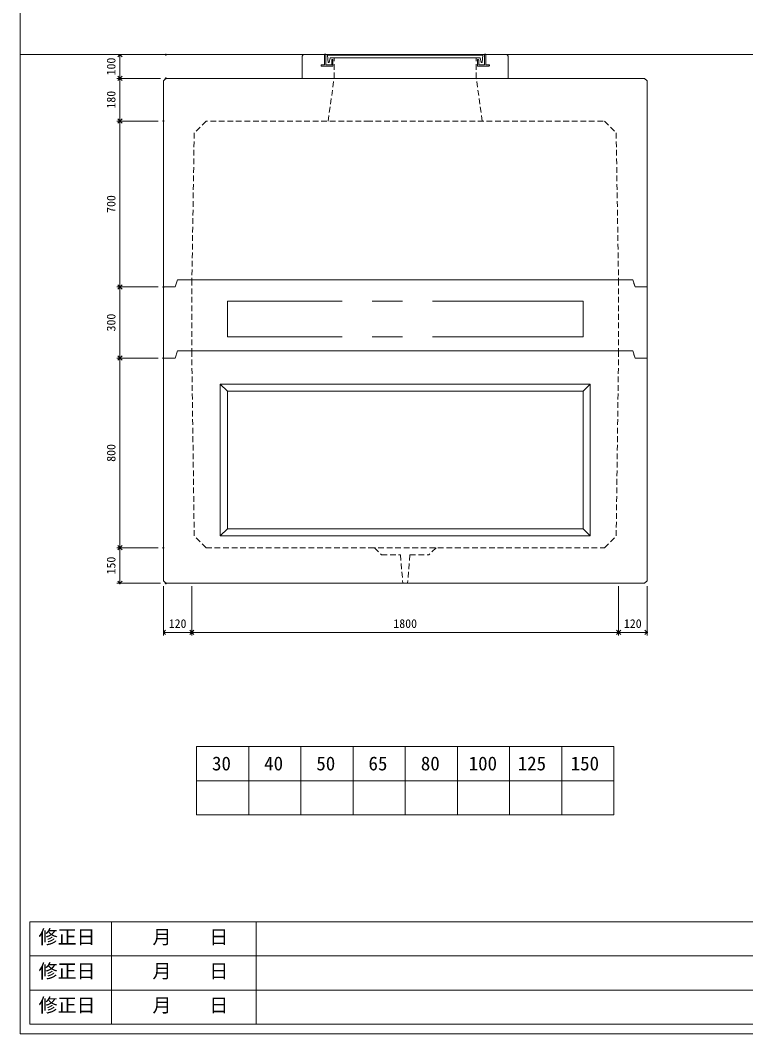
# Model space of a CAD drawing. Units: millimetres, scale not verified. Extents: x -9756 to 9756, y -4614 to 4614.
# Drawn here: x -2485 to 575, y -3936 to 339 of the extents above; entities that cross this region are included whole.
import ezdxf
from ezdxf.enums import TextEntityAlignment as Align

# ---------------------------------------------------------------- set-up
doc = ezdxf.new("R2010")
doc.units = ezdxf.units.MM
doc.header["$LTSCALE"] = 20
doc.header["$PDMODE"] = 32
doc.header["$PDSIZE"] = 4
doc.linetypes.add('DASHED1', pattern=[1.8, 1.2, -0.6])
doc.linetypes.add('USER2', pattern=[50.8, 31.75, -6.35, 6.35, -6.35])
for name, color, linetype, lineweight in [('0-1_Defpoints', 7, 'DASHED1', 5), ('0-2_waku', 7, 'Continuous', 18), ('0-3_gaikei', 7, 'Continuous', 18), ('0-4_kakure', 7, 'DASHED1', 5), ('0-5_sunpou', 7, 'Continuous', 5), ('0-8_uchigawa', 6, 'Continuous', 18), ('0-A_futa', 3, 'Continuous', 18), ('0-B_GL', 4, 'Continuous', 18), ('0-D_文字１', 7, 'Continuous', 18), ('1-2_uchigawa2', 6, 'USER2', 18)]:
    doc.layers.add(name, color=color, linetype=linetype, lineweight=lineweight)
doc.styles.add('ＭＳ ゴシック', font='')
doc.styles.get('ＭＳ ゴシック').set_extended_font_data('MS Gothic')

# ---------------------------------------------------------------- blocks, each defined once
blk = doc.blocks.new('_Open90')
at = {"layer": '0-5_sunpou'}
blk.add_line((0, 0), (-1, 0), dxfattribs=at)
blk.add_lwpolyline([(-0.5, 0.5), (0, 0), (-0.5, -0.5)], dxfattribs=at)
blk = doc.blocks.new('D90')
at = {"layer": '0-1_Defpoints'}
for p in [(4048.18, 3988.65), (3854.85, 3888.65), (4048.18, 3888.65)]:
    blk.add_point(p, dxfattribs=at)
at = {"layer": '0-5_sunpou'}
for p, q in [((4026.18, 3988.65), (3841.85, 3988.65)), ((3854.85, 3970.65), (3854.85, 3906.65)), ((4026.18, 3888.65), (3841.85, 3888.65))]:
    blk.add_line(p, q, dxfattribs=at)
at = {"layer": '0-5_sunpou', "xscale": 18, "yscale": 18}
for p, rotation in [((3854.85, 3988.65), 90), ((3854.85, 3888.65), 270)]:
    blk.add_blockref('_Open90', p, dxfattribs=dict(at, rotation=rotation))
at = {"layer": '0-5_sunpou', "style": 'ＭＳ ゴシック'}
blk.add_text('100', height=36.66, rotation=90, dxfattribs=at).set_placement((3846.85, 3901.15), align=Align.BOTTOM_LEFT)
blk = doc.blocks.new('D91')
at = {"layer": '0-1_Defpoints'}
for p in [(4048.18, 3888.65), (3854.85, 3708.65), (4038.18, 3708.65)]:
    blk.add_point(p, dxfattribs=at)
at = {"layer": '0-5_sunpou'}
for p, q in [((4026.18, 3888.65), (3841.85, 3888.65)), ((3854.85, 3870.65), (3854.85, 3726.65)), ((4016.18, 3708.65), (3841.85, 3708.65))]:
    blk.add_line(p, q, dxfattribs=at)
at = {"layer": '0-5_sunpou', "xscale": 18, "yscale": 18}
for p, rotation in [((3854.85, 3888.65), 90), ((3854.85, 3708.65), 270)]:
    blk.add_blockref('_Open90', p, dxfattribs=dict(at, rotation=rotation))
at = {"layer": '0-5_sunpou', "style": 'ＭＳ ゴシック'}
blk.add_text('180', height=36.66, rotation=90, dxfattribs=at).set_placement((3846.85, 3761.15), align=Align.BOTTOM_LEFT)
blk = doc.blocks.new('D92')
at = {"layer": '0-1_Defpoints'}
for p in [(4038.18, 3708.65), (3854.85, 3008.65), (4038.18, 3008.65)]:
    blk.add_point(p, dxfattribs=at)
at = {"layer": '0-5_sunpou'}
for p, q in [((4016.18, 3708.65), (3841.85, 3708.65)), ((3854.85, 3690.65), (3854.85, 3026.65)), ((4016.18, 3008.65), (3841.85, 3008.65))]:
    blk.add_line(p, q, dxfattribs=at)
at = {"layer": '0-5_sunpou', "xscale": 18, "yscale": 18}
for p, rotation in [((3854.85, 3708.65), 90), ((3854.85, 3008.65), 270)]:
    blk.add_blockref('_Open90', p, dxfattribs=dict(at, rotation=rotation))
at = {"layer": '0-5_sunpou', "style": 'ＭＳ ゴシック'}
blk.add_text('700', height=36.66, rotation=90, dxfattribs=at).set_placement((3846.85, 3321.15), align=Align.BOTTOM_LEFT)
blk = doc.blocks.new('D93')
at = {"layer": '0-1_Defpoints'}
for p in [(4038.18, 2708.65), (3854.85, 1908.65), (4038.18, 1908.65)]:
    blk.add_point(p, dxfattribs=at)
at = {"layer": '0-5_sunpou'}
for p, q in [((4016.18, 2708.65), (3841.85, 2708.65)), ((3854.85, 2690.65), (3854.85, 1926.65)), ((4016.18, 1908.65), (3841.85, 1908.65))]:
    blk.add_line(p, q, dxfattribs=at)
at = {"layer": '0-5_sunpou', "xscale": 18, "yscale": 18}
for p, rotation in [((3854.85, 2708.65), 90), ((3854.85, 1908.65), 270)]:
    blk.add_blockref('_Open90', p, dxfattribs=dict(at, rotation=rotation))
at = {"layer": '0-5_sunpou', "style": 'ＭＳ ゴシック'}
blk.add_text('800', height=36.66, rotation=90, dxfattribs=at).set_placement((3846.85, 2271.15), align=Align.BOTTOM_LEFT)
blk = doc.blocks.new('D94')
at = {"layer": '0-1_Defpoints'}
for p in [(4038.18, 1908.65), (3854.85, 1758.65), (4048.18, 1758.65)]:
    blk.add_point(p, dxfattribs=at)
at = {"layer": '0-5_sunpou'}
for p, q in [((4016.18, 1908.65), (3841.85, 1908.65)), ((3854.85, 1890.65), (3854.85, 1776.65)), ((4026.18, 1758.65), (3841.85, 1758.65))]:
    blk.add_line(p, q, dxfattribs=at)
at = {"layer": '0-5_sunpou', "xscale": 18, "yscale": 18}
for p, rotation in [((3854.85, 1908.65), 90), ((3854.85, 1758.65), 270)]:
    blk.add_blockref('_Open90', p, dxfattribs=dict(at, rotation=rotation))
at = {"layer": '0-5_sunpou', "style": 'ＭＳ ゴシック'}
blk.add_text('150', height=36.66, rotation=90, dxfattribs=at).set_placement((3846.85, 1796.15), align=Align.BOTTOM_LEFT)
blk = doc.blocks.new('D95')
at = {"layer": '0-1_Defpoints'}
for p in [(4038.18, 3008.65), (3854.85, 2708.65), (4038.18, 2708.65)]:
    blk.add_point(p, dxfattribs=at)
at = {"layer": '0-5_sunpou'}
for p, q in [((4016.18, 3008.65), (3841.85, 3008.65)), ((3854.85, 2990.65), (3854.85, 2726.65)), ((4016.18, 2708.65), (3841.85, 2708.65))]:
    blk.add_line(p, q, dxfattribs=at)
at = {"layer": '0-5_sunpou', "xscale": 18, "yscale": 18}
for p, rotation in [((3854.85, 3008.65), 90), ((3854.85, 2708.65), 270)]:
    blk.add_blockref('_Open90', p, dxfattribs=dict(at, rotation=rotation))
at = {"layer": '0-5_sunpou', "style": 'ＭＳ ゴシック'}
blk.add_text('300', height=36.66, rotation=90, dxfattribs=at).set_placement((3846.85, 2821.15), align=Align.BOTTOM_LEFT)
blk = doc.blocks.new('_Open90_44')
at = {"layer": '0-5_sunpou'}
blk.add_line((0, 0), (-1, 0), dxfattribs=at)
blk.add_lwpolyline([(-0.5, 0.5), (0, 0), (-0.5, -0.5)], dxfattribs=at)
blk = doc.blocks.new('120')
at = {"layer": '0-5_sunpou'}
for p, q in [((-80, 163.97), (-80, -44.26)), ((40, 163.97), (40, -44.26)), ((40, 163.97), (40, -44.26)), ((-62, -31.26), (22, -31.26))]:
    blk.add_line(p, q, dxfattribs=at)
blk.add_point((40, -31.26), dxfattribs=at)
at = {"layer": '0-5_sunpou', "xscale": 18, "yscale": 18, "rotation": 180}
blk.add_blockref('_Open90_44', (-80, -31.26), dxfattribs=at)
at = {"layer": '0-5_sunpou', "xscale": 18, "yscale": 18}
blk.add_blockref('_Open90_44', (40, -31.26), dxfattribs=at)
at = {"layer": '0-5_sunpou', "style": 'ＭＳ ゴシック'}
blk.add_text('120', height=36.66, dxfattribs=at).set_placement((-57.5, -23.26), align=Align.BOTTOM_LEFT)
blk = doc.blocks.new('180')
at = {"layer": '0-5_sunpou'}
for p, q in [((450, 171.45), (450, -36.78)), ((450, 171.45), (450, -36.78)), ((-1332, -23.78), (432, -23.78))]:
    blk.add_line(p, q, dxfattribs=at)
blk.add_point((450, -23.78), dxfattribs=at)
at = {"layer": '0-5_sunpou', "xscale": 18, "yscale": 18, "rotation": 180}
blk.add_blockref('_Open90_44', (-1350, -23.78), dxfattribs=at)
at = {"layer": '0-5_sunpou', "xscale": 18, "yscale": 18}
blk.add_blockref('_Open90_44', (450, -23.78), dxfattribs=at)
at = {"layer": '0-5_sunpou', "style": 'ＭＳ ゴシック'}
blk.add_text('1800', height=36.66, dxfattribs=at).set_placement((-500, -15.78), align=Align.BOTTOM_LEFT)
blk = doc.blocks.new('120120')
at = {"layer": '0-5_sunpou'}
for p, q in [((40, 178.71), (40, -29.52)), ((-62, -16.52), (22, -16.52))]:
    blk.add_line(p, q, dxfattribs=at)
blk.add_point((40, -16.52), dxfattribs=at)
at = {"layer": '0-5_sunpou', "xscale": 18, "yscale": 18, "rotation": 180}
blk.add_blockref('_Open90_44', (-80, -16.52), dxfattribs=at)
at = {"layer": '0-5_sunpou', "xscale": 18, "yscale": 18}
blk.add_blockref('_Open90_44', (40, -16.52), dxfattribs=at)
at = {"layer": '0-5_sunpou', "style": 'ＭＳ ゴシック'}
blk.add_text('120', height=36.66, dxfattribs=at).set_placement((-57.5, -8.52), align=Align.BOTTOM_LEFT)

msp = doc.modelspace()

# ---------------------------------------------------------------- linework, layer by layer
at = {"layer": '0-1_Defpoints'}
for p, q in [((-991.12, -1886.21), (-961.12, -1916.21)), ((-961.12, -1916.21), (-881.12, -1916.21)), ((-881.12, -1916.21), (-871.12, -2036.21)), ((-841.12, -1916.21), (-851.12, -2036.21)), ((-841.12, -1916.21), (-761.12, -1916.21)), ((-731.12, -1886.21), (-761.12, -1916.21))]:
    msp.add_line(p, q, dxfattribs=at)
at = {"layer": '0-2_waku'}
for p, q in [((-2484.87, 4613.79), (-2484.87, -3936.21)), ((-1741.12, -2725.21), (-1741.12, -3013.21)), ((-1741.12, -2725.21), (-1741.12, -3013.21)), ((-1741.12, -2725.21), (-1741.12, -3013.21)), ((-1741.12, -2725.21), (-1741.12, -3013.21)), ((-1741.12, -2725.21), (18.88, -2725.21)), ((-1521.12, -2725.21), (-1521.12, -3013.21)), ((-1301.12, -2725.21), (-1301.12, -3013.21)), ((-1301.12, -2725.21), (-1301.12, -3013.21)), ((-1081.12, -2725.21), (-1081.12, -3013.21)), ((-861.12, -2725.21), (-861.12, -3013.21)), ((-641.12, -2725.21), (-641.12, -3013.21)), ((-421.12, -2725.21), (-421.12, -3013.21)), ((-201.12, -2725.21), (-201.12, -3013.21)), ((18.88, -2725.21), (18.88, -3013.21)), ((-1741.12, -2869.21), (18.88, -2869.21)), ((-1741.12, -3013.21), (18.88, -3013.21)), ((-1741.12, -3013.21), (18.88, -3013.21)), ((-2444.87, -3464.21), (1035.13, -3464.21)), ((-2444.87, -3464.21), (1611.13, -3464.21)), ((-2099.87, -3464.21), (-2099.87, -3896.21)), ((-1489.87, -3464.21), (-1489.87, -3896.21)), ((-1489.87, -3464.21), (-1489.87, -3896.21)), ((-2444.87, -3608.21), (1035.13, -3608.21)), ((-2444.87, -3608.21), (1611.13, -3608.21)), ((-2444.87, -3752.21), (1035.13, -3752.21)), ((-2444.87, -3752.21), (1035.13, -3752.21)), ((-2444.87, -3896.21), (1611.13, -3896.21)), ((-2484.87, -3936.21), (5675.13, -3936.21)), ((-2484.87, -3936.21), (9755.13, -3936.21))]:
    msp.add_line(p, q, dxfattribs=at)
msp.add_lwpolyline([(-2444.87, -3464.21), (-2444.87, -3896.21), (1035.13, -3896.21)], dxfattribs=at)
at = {"layer": '0-3_gaikei'}
for p, q in [((-1296.12, 93.79), (-1296.12, 183.79)), ((-1286.12, 193.79), (-1201.12, 193.79)), ((-521.12, 193.79), (-436.12, 193.79)), ((-426.12, 93.79), (-426.12, 183.79)), ((-1296.12, 93.79), (-1186.12, 93.79)), ((-1261.12, 93.79), (-461.12, 93.79)), ((-426.12, 93.79), (-536.12, 93.79)), ((-156.12, 93.79), (148.88, 93.79)), ((148.88, 93.79), (158.88, 83.79)), ((-1881.12, 83.79), (-1881.12, -786.21)), ((158.88, -786.21), (158.88, 83.79)), ((98.88, -756.21), (108.88, -786.21)), ((-1881.12, -786.21), (-1881.12, -1086.21)), ((-1831.12, -786.21), (-1881.12, -786.21)), ((103.88, -771.21), (108.88, -786.21)), ((158.88, -786.21), (108.88, -786.21)), ((158.88, -786.21), (158.88, -1086.21)), ((98.88, -1056.21), (108.88, -1086.21)), ((-1831.12, -1086.21), (-1881.12, -1086.21)), ((103.88, -1071.21), (108.88, -1086.21)), ((158.88, -1086.21), (108.88, -1086.21)), ((158.88, -2026.21), (158.88, -1086.21)), ((-1871.12, -2036.21), (148.88, -2036.21)), ((158.88, -2026.21), (148.88, -2036.21))]:
    msp.add_line(p, q, dxfattribs=at)
for points in [[(-151.12, 93.79), (-1871.12, 93.79), (-1881.12, 83.79)], [(-1831.12, -786.21), (-1821.12, -756.21), (98.88, -756.21)], [(-1831.12, -1086.21), (-1821.12, -1056.21), (98.88, -1056.21)], [(-1881.12, -1086.21), (-1881.12, -2026.21), (-1871.12, -2036.21)]]:
    msp.add_lwpolyline(points, dxfattribs=at)
for centre, radius, start, end in [((-1286.7, 184.37), 9.44, 86.47383, 183.52617), ((-435.79, 184.12), 9.68, 358.04251, 91.95749), ((-436.12, 183.79), 10, 0, 10)]:
    msp.add_arc(centre, radius, start, end, dxfattribs=at)
at = {"layer": '0-4_kakure'}
for p, q in [((-1161.12, 93.79), (-1161.12, 180.29)), ((-561.12, 93.79), (-561.12, 180.29)), ((-561.12, 93.79), (-561.12, 178.29)), ((-1186.12, -86.21), (-1161.12, 93.79)), ((-536.12, -86.21), (-561.12, 93.79)), ((-26.12, -86.21), (-1011.12, -86.21)), ((-21.12, -86.21), (28.88, -136.21)), ((-1751.12, -136.21), (-1760.88, -756.21)), ((28.88, -136.21), (38.65, -756.21)), ((-1761.12, -756.21), (-1761.12, -1056.21)), ((38.89, -756.21), (38.7, -1056.21)), ((-1751.12, -1836.21), (-1761.52, -1056.21)), ((28.88, -1836.21), (39.08, -1056.21)), ((-1701.12, -1886.21), (-1751.12, -1836.21)), ((-1701.12, -1886.21), (-1011.12, -1886.21))]:
    msp.add_line(p, q, dxfattribs=at)
for points in [[(-1011.12, -86.21), (-1701.12, -86.21), (-1751.12, -136.21)], [(-1011.12, -1886.21), (-21.12, -1886.21), (28.88, -1836.21)]]:
    msp.add_lwpolyline(points, dxfattribs=at)
at = {"layer": '0-8_uchigawa'}
for p, q in [((-1641.12, -1196.21), (-1641.12, -1836.21)), ((-1641.12, -1196.21), (-81.12, -1196.21)), ((-1641.12, -1196.21), (-81.12, -1196.21)), ((-1641.12, -1196.21), (-1611.12, -1226.21)), ((-81.12, -1196.21), (-111.12, -1226.21)), ((-81.12, -1836.21), (-81.12, -1196.21)), ((-1611.12, -1226.21), (-1611.12, -1806.21)), ((-1611.12, -1226.21), (-111.12, -1226.21)), ((-111.12, -1806.21), (-111.12, -1226.21)), ((-1641.12, -1836.21), (-1611.12, -1806.21)), ((-1641.12, -1836.21), (-81.12, -1836.21)), ((-1611.12, -1806.21), (-111.12, -1806.21)), ((-1600.62, -1806.21), (-861.12, -1806.21)), ((-861.12, -1806.21), (-121.62, -1806.21)), ((-81.12, -1836.21), (-111.12, -1806.21))]:
    msp.add_line(p, q, dxfattribs=at)
at = {"layer": '0-A_futa'}
for p, q in [((-1201.12, 193.79), (-1201.12, 150.79)), ((-1199.12, 195.79), (-1196.12, 195.79)), ((-1196.12, 195.79), (-1196.12, 150.79)), ((-1188.31, 191.29), (-533.98, 191.29)), ((-1188.31, 191.29), (-1185.82, 161.29)), ((-1177.79, 180.29), (-1182.11, 161.29)), ((-1177.79, 180.29), (-544.45, 180.29)), ((-1169.12, 172.79), (-1168.12, 172.79)), ((-553.12, 172.79), (-554.12, 172.79)), ((-544.45, 180.29), (-540.13, 161.29)), ((-533.98, 191.29), (-536.23, 161.29)), ((-526.12, 195.79), (-526.12, 150.79)), ((-526.12, 195.79), (-523.12, 195.79)), ((-521.12, 193.79), (-521.12, 150.79)), ((-1216.12, 148.79), (-1216.12, 147.79)), ((-1214.12, 150.79), (-1201.12, 150.79)), ((-1166.12, 145.79), (-1214.12, 145.79)), ((-1196.12, 150.79), (-1171.12, 150.79)), ((-1185.82, 161.29), (-1182.11, 161.29)), ((-1171.12, 170.79), (-1171.12, 150.79)), ((-1166.12, 170.79), (-1166.12, 145.79)), ((-556.12, 170.79), (-556.12, 145.79)), ((-556.12, 145.79), (-508.12, 145.79)), ((-551.12, 170.79), (-551.12, 150.79)), ((-526.12, 150.79), (-551.12, 150.79)), ((-536.23, 161.29), (-540.13, 161.29)), ((-508.12, 150.79), (-521.12, 150.79)), ((-506.12, 148.79), (-506.12, 147.79))]:
    msp.add_line(p, q, dxfattribs=at)
for centre, start, end in [((-1199.12, 193.79), 90, 180), ((-1169.12, 170.79), 90, 180), ((-1168.12, 170.79), 0, 90), ((-554.12, 170.79), 90, 180), ((-553.12, 170.79), 0, 90), ((-523.12, 193.79), 0, 90), ((-1214.12, 148.79), 90, 180), ((-1214.12, 147.79), 180, 270), ((-508.12, 148.79), 0, 90), ((-508.12, 147.79), 270, 0)]:
    msp.add_arc(centre, 2, start, end, dxfattribs=at)
at = {"layer": '0-B_GL'}
msp.add_line((-2484.18, 193.79), (9755.82, 193.79), dxfattribs=at)
at = {"layer": '1-2_uchigawa2'}
for p, q in [((-1611.12, -846.21), (-1611.12, -996.21)), ((-111.12, -846.21), (-1611.12, -846.21)), ((-111.12, -996.21), (-111.12, -846.21)), ((-111.12, -996.21), (-1611.12, -996.21))]:
    msp.add_line(p, q, dxfattribs=at)

# ---------------------------------------------------------------- block references
at = {"layer": '0-5_sunpou'}
for name, p in [('D90', (-5919.3, -3794.86)), ('D91', (-5919.3, -3794.86)), ('D92', (-5919.3, -3794.86)), ('D95', (-5919.3, -3794.86)), ('D93', (-5919.3, -3794.86)), ('D94', (-5919.3, -3794.86)), ('120', (-1801.12, -2212.18)), ('180', (-411.12, -2219.66)), ('120120', (118.88, -2226.92))]:
    msp.add_blockref(name, p, dxfattribs=at)

# ---------------------------------------------------------------- texts
at = {"layer": '0-D_文字１', "style": 'ＭＳ ゴシック'}
for s, p in [('30', (-1676.02, -2843.03)), ('40', (-1456.02, -2843.03)), ('50', (-1236.02, -2843.03)), ('65', (-1016.02, -2843.03)), ('80', (-795.2, -2843.03)), ('100', (-593.46, -2843.03)), ('125', (-386.68, -2843.03)), ('150', (-163.15, -2843.03)), ('修正日', (-2407.57, -3574.8)), ('\u3000\u3000月\u3000\u3000日', (-2087.27, -3574.8)), ('修正日', (-2407.57, -3718.8)), ('\u3000\u3000月\u3000\u3000日', (-2087.27, -3718.8)), ('修正日', (-2407.57, -3862.8)), ('\u3000\u3000月\u3000\u3000日', (-2087.27, -3862.8))]:
    msp.add_text(s, height=58.65, dxfattribs=at).set_placement(p, align=Align.BOTTOM_LEFT)

doc.saveas('drawing.dxf')
